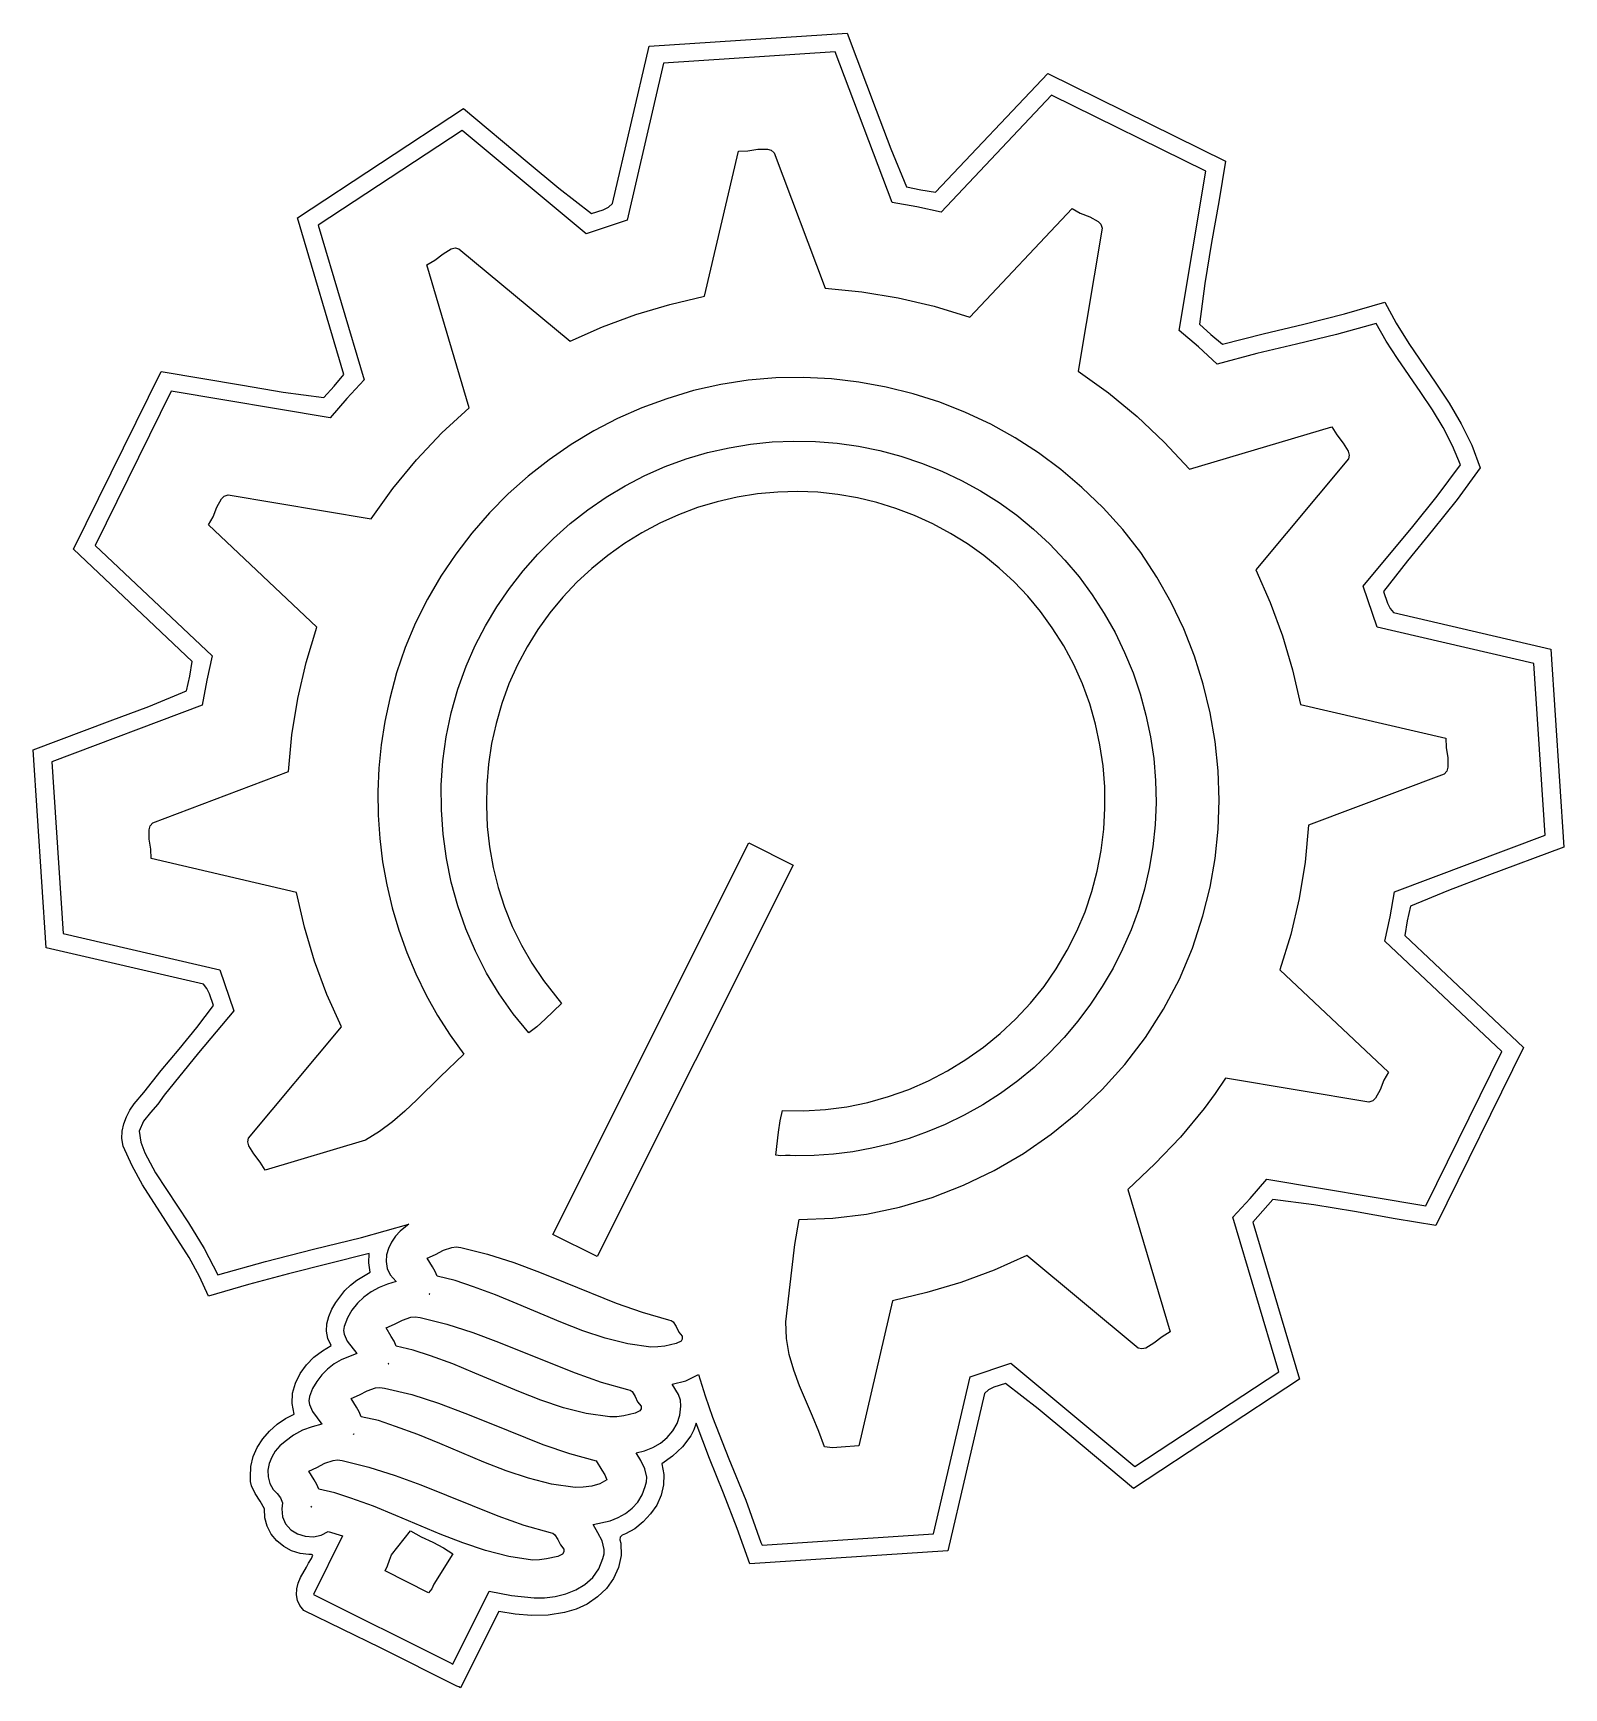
# Model space of a CAD drawing. Extents: x -79 to 79, y -86 to 86.
import ezdxf

# ---------------------------------------------------------------- set-up
doc = ezdxf.new("R2010")
doc.units = 0
for name, color, linetype in [('gear_bulb', 7, 'CONTINUOUS'), ('inside_edge', 7, 'CONTINUOUS'), ('outside_edge', 7, 'CONTINUOUS')]:
    doc.layers.add(name, color=color, linetype=linetype)

msp = doc.modelspace()

# ---------------------------------------------------------------- linework, layer by layer
at = {"layer": 'gear_bulb', "color": 7}
for points in [[(2.770942, -60.834195), (2.191917, -59.238836), (1.535996, -57.656337), (0.191876, -54.490174), (-0.397121, -52.886614), (-0.864608, -51.256172), (-1.160981, -49.588847), (-1.236636, -47.874744), (-0.61142, -42.523652), (-0.281181, -39.859033), (0.149474, -37.25892), (3.663373, -37.138138), (7.143792, -36.710439), (10.572221, -35.988841), (13.930141, -34.986334), (17.199049, -33.715937), (20.360431, -32.190615), (23.395779, -30.423436), (26.286576, -28.42734), (29.014317, -26.215344), (31.560487, -23.800439), (33.906576, -21.195642), (36.034078, -18.413946), (37.924475, -15.468366), (39.559259, -12.371894), (40.919919, -9.137522), (41.987944, -5.778239), (42.735717, -2.833956), (43.265492, 0.154698), (43.580259, 3.173356), (43.683002, 6.207624), (43.576708, 9.243188), (43.264365, 12.26563), (42.748965, 15.260581), (42.033489, 18.213675), (41.120928, 21.110571), (40.014268, 23.93685), (38.716495, 26.678198), (37.230598, 29.320169), (35.559566, 31.848474), (33.706382, 34.248684), (31.674041, 36.506456), (29.465521, 38.607406), (27.2747, 40.480513), (24.961503, 42.196995), (22.537941, 43.753319), (20.016028, 45.145943), (17.407784, 46.371329), (14.725216, 47.425942), (11.980344, 48.30624), (9.185177, 49.008685), (6.351733, 49.529737), (3.492029, 49.865861), (0.618072, 50.013514), (-2.258116, 49.969159), (-5.124524, 49.729262), (-7.969139, 49.290281), (-10.779943, 48.648674), (-13.544926, 47.800907), (-16.142375, 46.85717), (-18.670834, 45.745269), (-21.122188, 44.472692), (-23.488314, 43.046929), (-25.761101, 41.475479), (-27.932428, 39.765823), (-29.99418, 37.925458), (-31.938238, 35.96188), (-33.756481, 33.882572), (-35.4408, 31.695042), (-36.983067, 29.40674), (-38.375175, 27.025199), (-39.608998, 24.557907), (-40.676423, 22.01235), (-41.569333, 19.395992), (-42.279607, 16.716371), (-42.792531, 14.339116), (-43.167051, 11.936382), (-43.404435, 9.515736), (-43.505959, 7.084823), (-43.472886, 4.651212), (-43.306495, 2.222496), (-43.008047, -0.193705), (-42.578816, -2.589772), (-42.020077, -4.958163), (-41.333095, -7.291233), (-40.519141, -9.581387), (-39.579486, -11.821032), (-38.515401, -14.002548), (-37.328155, -16.118368), (-36.019018, -18.160872), (-34.58926, -20.122466), (-37.047226, -22.464902), (-39.463472, -24.871366), (-40.703413, -26.034766), (-41.989883, -27.137576), (-43.341867, -28.154211), (-44.778351, -29.059165), (-55.200238, -32.149631), (-55.702732, -31.315399), (-56.374133, -30.472014), (-56.883371, -29.637438), (-56.973721, -29.22908), (-56.899379, -28.829718), (-47.291001, -17.291371), (-48.789249, -13.931454), (-50.072078, -10.481499), (-51.125993, -6.957567), (-51.937491, -3.375796), (-67.005385, 0.133716), (-67.026261, 1.100478), (-67.191657, 2.16024), (-67.220478, 3.132134), (-67.095833, 3.528585), (-66.831628, 3.835237), (-52.760655, 9.147912), (-52.426346, 12.958362), (-51.803242, 16.734072), (-50.922999, 20.463612), (-49.817269, 24.135526), (-61.040912, 34.723021), (-60.574772, 35.57104), (-60.18697, 36.571924), (-59.725007, 37.428095), (-59.418561, 37.708918), (-59.036387, 37.841972), (-44.182818, 35.359601), (-41.960763, 38.495164), (-39.516846, 41.462273), (-36.86973, 44.251101), (-34.038077, 46.851796), (-38.43224, 61.662243), (-37.595313, 62.161842), (-36.748879, 62.829563), (-35.911586, 63.335632), (-35.502196, 63.424989), (-35.102091, 63.350268), (-23.573973, 53.749164), (-20.208571, 55.245552), (-16.760732, 56.519608), (-13.239134, 57.574658), (-9.652439, 58.414014), (-6.146329, 73.462696), (-5.176991, 73.483942), (-4.115623, 73.648611), (-3.141702, 73.67699), (-2.743623, 73.552663), (-2.434709, 73.289365), (2.837537, 59.247425), (6.651564, 58.877482), (10.429624, 58.261246), (14.162278, 57.39083), (17.840108, 56.258353), (28.442539, 67.497792), (29.290558, 67.031652), (30.291445, 66.643849), (31.147615, 66.181889), (31.428436, 65.875441), (31.561487, 65.493269), (29.07955, 50.643969), (32.217791, 48.40676), (35.184323, 45.945381), (37.982938, 43.299675), (40.617428, 40.509472), (55.376638, 44.887836), (55.879148, 44.053518), (56.55051, 43.209997), (57.059722, 42.375313), (57.150085, 41.966919), (57.075784, 41.567496), (47.48448, 30.049651), (48.95719, 26.665154), (50.240041, 23.217263), (51.299689, 19.70222), (52.102792, 16.116137), (67.182214, 12.603635), (67.20309, 11.636874), (67.368484, 10.577112), (67.397307, 9.605218), (67.272659, 9.208766), (67.008454, 8.902114), (52.951999, 3.594996), (52.59964, -0.21847), (51.983024, -3.995397), (51.107893, -7.722212), (49.980006, -11.385369), (61.217739, -21.985239), (60.75149, -22.833255), (60.363555, -23.83412), (59.901474, -24.690286), (59.594985, -24.971114), (59.212787, -25.1042), (44.342566, -22.61926), (43.272681, -24.215147), (42.135838, -25.762906), (39.683828, -28.721557), (37.03162, -31.510212), (34.224296, -34.143901), (38.609492, -48.924452), (37.772565, -49.424038), (36.926136, -50.091767), (36.088841, -50.597836), (35.679449, -50.687212), (35.27933, -50.612494), (23.747815, -41.010103), (20.380476, -42.510687), (16.928272, -43.783889), (13.405779, -44.837883), (9.827559, -45.680925), (6.325293, -60.716349), (4.501182, -60.867585), (3.598894, -60.91984)], [(-0.273222, -30.666165), (-0.76921, -30.61899), (-1.275445, -30.646215), (-1.77455, -30.663942), (-2.249144, -30.58843), (-1.971424, -28.212895), (-1.820894, -27.039098), (-1.580113, -25.973541), (0.656275, -26.010212), (2.883278, -25.878715), (5.091724, -25.584366), (7.272449, -25.132457), (9.416285, -24.528308), (11.514063, -23.777288), (13.556618, -22.88469), (15.53478, -21.855831), (17.439386, -20.69603), (19.261264, -19.410631), (20.991248, -18.004953), (22.620171, -16.484286), (24.138866, -14.853977), (25.538168, -13.119369), (26.808901, -11.285753), (27.941908, -9.358449), (28.939987, -7.395558), (29.79116, -5.36885), (30.495621, -3.28851), (31.053561, -1.164541), (31.465179, 0.992871), (31.730662, 3.173726), (31.850208, 5.367836), (31.824015, 7.565174), (31.652263, 9.755633), (31.335152, 11.929106), (30.872877, 14.075512), (30.265632, 16.184744), (29.513604, 18.246721), (28.616995, 20.25131), (27.575994, 22.188484), (26.390796, 24.048108), (25.175353, 25.733424), (23.8501, 27.330026), (22.422488, 28.833891), (20.899975, 30.241024), (19.290011, 31.547405), (17.600052, 32.749018), (15.837551, 33.841869), (14.009963, 34.821943), (12.12474, 35.685234), (10.189337, 36.427737), (8.211206, 37.045438), (6.197806, 37.534335), (4.156586, 37.890417), (2.095, 38.109677), (0.020505, 38.188105), (-2.059448, 38.121695), (-4.176128, 37.935901), (-6.270696, 37.602735), (-8.335576, 37.127097), (-10.363189, 36.513885), (-12.345956, 35.767998), (-14.276298, 34.894333), (-16.14664, 33.897791), (-17.949397, 32.783265), (-19.676994, 31.55566), (-21.321853, 30.219858), (-22.876394, 28.780789), (-24.333041, 27.243322), (-25.684213, 25.612351), (-26.92233, 23.892797), (-28.039819, 22.089556), (-29.029099, 20.207495), (-29.91516, 18.24225), (-30.659305, 16.222103), (-31.26186, 14.156527), (-31.72314, 12.055101), (-32.043465, 9.927242), (-32.223157, 7.78253), (-32.262535, 5.630462), (-32.161917, 3.48051), (-31.921625, 1.342201), (-31.541979, -0.774942), (-31.023298, -2.86142), (-30.365898, -4.907734), (-29.570106, -6.904359), (-28.636233, -8.841823), (-27.564607, -10.710575), (-26.355545, -12.501143), (-24.482949, -14.884377), (-26.180494, -16.508416), (-27.027111, -17.29833), (-27.857982, -17.928091), (-29.474091, -15.96393), (-30.937727, -13.892269), (-32.246959, -11.724326), (-33.399854, -9.471399), (-34.394492, -7.144759), (-35.228937, -4.755625), (-35.901265, -2.31532), (-36.409543, 0.164937), (-36.751845, 2.673849), (-36.926242, 5.200196), (-36.930819, 7.732682), (-36.763621, 10.260035), (-36.422732, 12.77101), (-35.906221, 15.254336), (-35.21216, 17.698769), (-34.338622, 20.09301), (-33.417542, 22.212825), (-32.361688, 24.265674), (-31.177616, 26.245763), (-29.871884, 28.147271), (-28.451045, 29.964376), (-26.921651, 31.691285), (-25.290261, 33.322182), (-23.563429, 34.851236), (-21.74771, 36.272641), (-19.849661, 37.580587), (-17.875835, 38.769262), (-15.832788, 39.83285), (-13.727078, 40.765541), (-11.565255, 41.561519), (-9.353878, 42.214973), (-7.099501, 42.720089), (-4.880928, 43.094223), (-2.644331, 43.326065), (-0.397656, 43.4176), (1.851149, 43.370819), (4.094139, 43.187706), (6.323362, 42.870256), (8.530873, 42.420451), (10.708727, 41.840286), (12.848976, 41.131745), (14.943675, 40.296816), (16.984872, 39.337489), (18.964622, 38.255754), (20.874982, 37.053598), (22.708002, 35.73301), (24.455734, 34.295976), (26.110232, 32.744485), (27.700086, 31.083008), (29.176057, 29.325407), (30.535549, 27.4797), (31.775961, 25.553878), (32.894688, 23.55593), (33.889135, 21.493873), (34.756699, 19.375672), (35.49478, 17.209343), (36.100782, 15.002876), (36.572097, 12.764263), (36.906134, 10.50152), (37.100282, 8.222638), (37.15195, 5.935579), (37.058536, 3.648362), (36.817438, 1.369003), (36.426053, -0.894534), (35.933253, -3.044617), (35.307961, -5.157818), (34.554898, -7.227944), (33.678789, -9.248858), (32.684355, -11.214369), (31.576317, -13.11831), (30.359403, -14.954545), (29.038333, -16.716882), (27.617833, -18.399155), (26.10262, -19.995201), (24.497424, -21.498829), (22.806962, -22.903925), (21.03596, -24.204272), (19.189142, -25.393733), (17.27123, -26.466142), (15.286945, -27.415309), (13.43691, -28.187178), (11.547827, -28.857791), (9.625653, -29.425613), (7.67634, -29.888978), (5.70584, -30.246324), (3.72011, -30.496011), (1.725102, -30.636479), (-0.27323, -30.666138)], [(-25.363313, -38.818162), (-5.064006, 1.755268), (-0.477718, -0.541289), (-20.777449, -41.113)], [(-15.205228, -50.497744), (-17.610542, -50.138599), (-19.958984, -49.554346), (-22.263992, -48.797029), (-24.539001, -47.918718), (-29.052779, -46.007183), (-31.31842, -45.078045), (-33.607817, -44.236035), (-35.476852, -43.591087), (-37.363897, -43.149947), (-37.572355, -42.647345), (-37.858472, -42.166041), (-38.403519, -41.282068), (-37.549103, -40.895882), (-36.717285, -40.456595), (-35.852592, -40.15489), (-35.390582, -40.115203), (-34.899544, -40.181375), (-32.129233, -40.864688), (-29.418772, -41.733739), (-26.749817, -42.731535), (-24.104026, -43.801113), (-18.808547, -45.92757), (-16.122168, -46.870492), (-13.38557, -47.657257), (-13.110268, -47.717608), (-12.898895, -47.871966), (-12.595413, -48.36253), (-12.330081, -48.92858), (-11.957852, -49.369746), (-11.963276, -49.655416), (-12.087828, -49.865707), (-12.581533, -50.11984), (-13.757865, -50.379899), (-14.47831, -50.47999), (-15.205223, -50.497717)], [(-19.468108, -57.731135), (-21.902341, -57.363549), (-24.277174, -56.768634), (-26.606667, -55.999463), (-28.904877, -55.108955), (-33.463672, -53.176042), (-35.752368, -52.239628), (-38.066009, -51.393914), (-39.836228, -50.797332), (-41.618665, -50.388471), (-41.827286, -49.882773), (-42.117402, -49.398268), (-42.65231, -48.51075), (-41.794419, -48.124881), (-40.960249, -47.685408), (-40.092699, -47.385688), (-39.628567, -47.348647), (-39.134674, -47.419026), (-36.368903, -48.105514), (-33.661609, -48.97631), (-30.994869, -49.974689), (-28.350755, -51.043844), (-23.058702, -53.167496), (-20.374912, -54.108486), (-17.642046, -54.893214), (-17.365625, -54.951449), (-17.153308, -55.104378), (-16.848667, -55.593592), (-16.583464, -56.159774), (-16.213048, -56.601867), (-16.221832, -56.88804), (-16.349049, -57.098093), (-16.845836, -57.350929), (-18.018188, -57.614162), (-18.739932, -57.713963), (-19.468108, -57.731161)], [(-23.070286, -65.04562), (-25.511424, -64.679755), (-27.889949, -64.085395), (-30.220563, -63.315907), (-32.517964, -62.424711), (-37.071932, -60.490607), (-39.357903, -59.554458), (-41.669465, -58.710093), (-43.439223, -58.112532), (-45.222123, -57.70211), (-45.431173, -57.198846), (-45.718034, -56.716881), (-46.259184, -55.832061), (-45.416621, -55.453892), (-44.600191, -55.017171), (-43.751569, -54.712742), (-43.296956, -54.669747), (-42.81242, -54.731395), (-39.991474, -55.416983), (-37.229262, -56.302094), (-34.507551, -57.323862), (-31.808113, -58.419448), (-26.403139, -60.580618), (-23.661145, -61.520524), (-20.868508, -62.282841), (-20.278497, -63.25037), (-19.986001, -63.735113), (-19.763134, -64.232291), (-20.486828, -64.656736), (-21.326949, -64.896157), (-22.211951, -65.006965)], [(-27.471915, -72.560792), (-29.9426, -72.181909), (-32.350554, -71.57469), (-34.710447, -70.792794), (-37.036949, -69.88985), (-41.648475, -67.935373), (-43.962844, -66.991102), (-46.302512, -66.140334), (-47.960732, -65.593758), (-49.627168, -65.219399), (-49.835599, -64.715367), (-50.123005, -64.232635), (-50.665936, -63.346387), (-49.821468, -62.967318), (-49.001553, -62.530888), (-48.149899, -62.226802), (-47.694575, -62.183702), (-47.210207, -62.244847), (-44.438811, -62.919164), (-41.724879, -63.784193), (-39.050606, -64.781751), (-36.398187, -65.853684), (-31.087698, -67.987946), (-28.394017, -68.933937), (-25.650973, -69.721602), (-25.375317, -69.782641), (-25.16351, -69.936946), (-24.859192, -70.426108), (-24.593516, -70.990729), (-24.221974, -71.432371), (-24.229541, -71.722407), (-24.356501, -71.934339), (-24.853452, -72.18646), (-26.013449, -72.441254), (-26.73939, -72.542748), (-27.47191, -72.56074)], [(-38.248101, -75.958254), (-42.741316, -73.689002), (-42.496055, -73.167694), (-42.310389, -72.578334), (-42.080495, -72.037288), (-40.115048, -69.544331), (-39.006685, -70.150862), (-37.821346, -70.710561), (-36.687093, -71.280632), (-35.731987, -71.918172), (-37.709456, -75.055628), (-37.92319, -75.555373)]]:
    msp.add_lwpolyline(points, close=True, dxfattribs=at)
for points in [[(-38.127167, -44.927974), (-38.172636, -45.013461)], [(-42.382048, -52.160518), (-42.425988, -52.242274)], [(-45.983361, -59.478417), (-46.028393, -59.563877)], [(-50.392573, -66.991022), (-50.436513, -67.074525)]]:
    msp.add_lwpolyline(points, dxfattribs=at)
for points in [[(-38.172636, -45.013461), (-38.172636, -45.013461), (-38.152316, -44.978906), (-38.127167, -44.927974)], [(-42.425988, -52.242274), (-42.425988, -52.242274), (-42.406964, -52.210577), (-42.382048, -52.160518)], [(-46.028393, -59.563877), (-46.028393, -59.563877), (-46.007835, -59.529349), (-45.983361, -59.478417)], [(-50.436513, -67.074525), (-50.436513, -67.074525), (-50.417701, -67.041293), (-50.392573, -66.991022)]]:
    msp.add_open_spline(points, degree=3, dxfattribs=at)
at = {"layer": 'inside_edge', "color": 7}
msp.add_lwpolyline([(3.885025, 83.767212), (-13.895287, 82.592607), (-17.685234, 66.31453), (-21.928905, 64.896528), (-34.762228, 75.587348), (-49.684832, 65.77658), (-44.937836, 49.769804), (-46.731851, 47.83671), (-48.432196, 45.820691), (-64.930414, 48.575046), (-72.810037, 32.600309), (-60.674343, 21.151899), (-61.245171, 18.615021), (-61.698569, 16.054542), (-77.31002, 10.161875), (-76.135415, -7.615321), (-59.872324, -11.401667), (-58.44037, -15.653601), (-62.08042, -20.003033), (-65.668353, -24.395169), (-66.326329, -25.322137), (-67.084493, -26.187113), (-67.780154, -27.085506), (-68.250625, -28.112777), (-68.082599, -29.256385), (-67.656268, -30.350967), (-66.541168, -32.44017), (-63.123461, -37.609122), (-61.516908, -40.256623), (-60.076964, -42.997653), (-55.150464, -41.604172), (-50.184743, -40.356106), (-45.216077, -39.118835), (-40.280757, -37.757686), (-40.638357, -38.026397), (-41.191958, -38.473913), (-41.687858, -39.006175), (-42.10395, -39.605748), (-42.418124, -40.255273), (-42.608272, -40.937316), (-42.652283, -41.634546), (-42.528045, -42.329527), (-42.213453, -43.004903), (-41.596437, -43.696338), (-42.506368, -43.955074), (-43.379514, -44.309695), (-44.20054, -44.758402), (-44.954119, -45.299449), (-45.624917, -45.931036), (-46.197605, -46.65139), (-46.65685, -47.45874), (-46.987322, -48.351338), (-47.055842, -48.777741), (-47.009958, -49.165937), (-46.672537, -49.860336), (-45.697995, -51.148592), (-47.309154, -51.796531), (-48.046113, -52.240951), (-48.721748, -52.763927), (-49.324368, -53.36416), (-49.842288, -54.040277), (-50.263822, -54.790979), (-50.577284, -55.614971), (-50.645843, -56.046824), (-50.601687, -56.442958), (-50.270021, -57.157836), (-49.296743, -58.487155), (-50.328002, -58.738589), (-51.318784, -59.115541), (-52.255338, -59.624678), (-53.123899, -60.272564), (-53.666274, -60.730213), (-54.132417, -61.277636), (-54.505011, -61.893745), (-54.766752, -62.557399), (-54.90033, -63.247512), (-54.888424, -63.942969), (-54.713738, -64.622684), (-54.358958, -65.265542), (-53.935842, -65.66718), (-53.582745, -66.11123), (-53.38844, -66.626188), (-53.441701, -67.24063), (-53.39584, -68.093038), (-53.071167, -68.823765), (-52.528113, -69.414103), (-51.827113, -69.845374), (-51.0286, -70.098871), (-50.193011, -70.155915), (-49.380775, -69.9978), (-48.652329, -69.605846), (-47.153714, -70.062676), (-50.184018, -76.122772), (-36.339386, -83.046891), (-36.043796, -83.194688), (-35.74769, -83.342484), (-31.963942, -75.776009), (-29.670013, -76.247126), (-27.318232, -76.492765), (-26.227958, -76.476626), (-25.115343, -76.336688), (-24.020227, -76.064193), (-22.982439, -75.650385), (-22.041824, -75.086584), (-21.238213, -74.364007), (-20.611446, -73.473975), (-20.20135, -72.407705), (-20.069141, -71.921771), (-20.050461, -71.456184), (-20.273957, -70.571893), (-20.712427, -69.726232), (-21.206465, -68.890625), (-19.441538, -68.485442), (-18.609929, -68.150956), (-17.840505, -67.720928), (-17.154472, -67.189671), (-16.573045, -66.551523), (-16.11744, -65.800741), (-15.808862, -64.931691), (-15.666331, -64.448059), (-15.634158, -63.983662), (-15.82865, -63.100721), (-16.247856, -62.259135), (-16.747302, -61.435249), (-15.859257, -61.233927), (-15.00814, -60.895075), (-14.219293, -60.430308), (-13.518073, -59.851135), (-12.929825, -59.169172), (-12.479906, -58.39598), (-12.193656, -57.543095), (-12.096427, -56.622107), (-12.138038, -55.976312), (-12.344937, -55.395446), (-13.016267, -54.334387), (-11.588287, -53.975321), (-10.271212, -53.33757), (-9.595818, -55.551762), (-8.829659, -57.738384), (-7.130904, -62.060882), (-5.386642, -66.369146), (-3.808558, -70.727204), (-3.771352, -70.824861), (-3.693837, -71.02949), (14.072521, -69.854899), (17.862987, -53.575271), (22.105623, -52.158825), (34.938949, -62.849129), (49.862068, -53.038352), (45.109903, -37.01299), (46.905233, -35.088755), (48.60943, -33.083504), (65.106616, -35.83734), (72.98727, -19.862592), (60.857262, -8.420421), (61.42369, -5.880792), (61.87322, -3.317879), (77.486738, 2.575291), (76.312133, 20.353016), (60.046976, 24.139362), (58.609854, 28.381983), (63.771079, 34.562263), (66.290195, 37.701502), (68.682108, 40.939369), (67.874425, 42.926822), (66.894186, 44.821172), (65.78695, 46.646951), (64.598283, 48.428681), (62.158899, 51.958106), (60.999304, 53.754852), (59.940523, 55.605658), (55.849065, 54.454257), (51.715136, 53.464525), (47.576708, 52.491287), (43.471761, 51.389377), (41.544227, 53.175235), (39.537632, 54.871852), (42.294572, 71.387122), (26.319835, 79.267263), (14.874023, 67.134154), (12.349739, 67.69369), (9.803014, 68.140293), (3.885028, 83.767246), (3.885025, 83.767212)], close=True, dxfattribs=at)
at = {"layer": 'outside_edge', "color": 7}
msp.add_lwpolyline([(-35.315395, -85.616472), (-43.233292, -81.652855), (-51.182111, -77.774698), (-51.593385, -77.283579), (-51.834473, -76.737108), (-51.926773, -76.153358), (-51.891687, -75.550399), (-51.750611, -74.946329), (-51.524948, -74.359165), (-50.90545, -73.307949), (-50.690666, -72.886018), (-50.372902, -72.411991), (-50.259184, -72.058164), (-50.374788, -71.980164), (-50.656538, -71.996833), (-51.57153, -71.882771), (-52.449124, -71.593317), (-53.259479, -71.147653), (-53.972764, -70.565014), (-54.559155, -69.864609), (-54.988815, -69.06562), (-55.231916, -68.187256), (-55.258623, -67.248726), (-55.701943, -66.450055), (-56.208173, -65.674509), (-56.60467, -64.857158), (-56.707818, -64.412499), (-56.718798, -63.933047), (-56.687045, -62.863364), (-56.444885, -61.841543), (-56.021068, -60.880285), (-55.444345, -59.992211), (-54.743458, -59.189994), (-53.947161, -58.486309), (-53.084196, -57.893774), (-52.183316, -57.425065), (-52.394765, -56.332468), (-52.336375, -55.256751), (-52.044145, -54.219003), (-51.55407, -53.240362), (-50.902142, -52.341943), (-50.124363, -51.544912), (-49.256722, -50.870357), (-48.335218, -50.339417), (-48.684971, -49.612845), (-48.824494, -48.855369), (-48.783621, -48.084003), (-48.592179, -47.315732), (-48.28, -46.56757), (-47.876912, -45.856502), (-46.917322, -44.613596), (-46.329375, -44.055934), (-45.687268, -43.556744), (-44.319336, -42.710686), (-44.440483, -41.754985), (-44.409847, -40.791981), (-52.757591, -42.906054), (-56.921154, -44.001588), (-61.054893, -45.20576), (-61.991856, -43.17413), (-63.075066, -41.22095), (-65.484571, -37.443705), (-67.892118, -33.661301), (-68.972875, -31.701665), (-69.906407, -29.660986), (-70.029856, -28.873136), (-70.000434, -28.102908), (-69.838755, -27.354613), (-69.565427, -26.632645), (-69.201062, -25.941394), (-68.766267, -25.285254), (-67.767819, -24.095687), (-65.974166, -21.829425), (-64.111153, -19.609307), (-62.2677, -17.382785), (-60.532735, -15.097314), (-60.941699, -13.890126), (-61.221133, -13.323733), (-61.58801, -12.892065), (-77.882673, -9.098257), (-79.23653, 11.397452), (-71.24587, 14.402828), (-67.257451, 15.914789), (-63.326267, 17.53142), (-63.006751, 19.044837), (-62.74177, 20.570451), (-75.062247, 32.194152), (-65.9789, 50.611467), (-57.537564, 49.191237), (-53.320439, 48.494039), (-49.096044, 47.922539), (-48.03639, 49.095341), (-47.0168, 50.305344), (-51.838339, 66.564001), (-34.635697, 77.873036), (-28.040224, 72.362609), (-24.737806, 69.617954), (-21.372089, 66.984119), (-20.166081, 67.387442), (-19.605506, 67.66929), (-19.174539, 68.033415), (-15.37815, 84.340035), (5.118407, 85.693466), (8.134972, 77.703541), (9.651971, 73.712976), (11.275018, 69.769536), (12.776483, 69.456457), (14.290561, 69.198706), (25.9134, 81.519608), (44.330287, 72.435835), (43.645421, 68.204648), (42.907577, 63.979389), (42.209604, 59.755025), (41.644348, 55.526507), (42.816936, 54.46841), (44.02587, 53.449399), (48.23764, 54.53138), (52.462152, 55.539689), (56.673869, 56.590188), (60.847245, 57.798731), (62.032967, 55.624988), (63.351206, 53.522762), (66.149328, 49.407362), (67.511271, 47.331428), (68.769839, 45.2015), (69.866052, 42.986202), (70.740945, 40.654154), (68.344672, 37.354641), (65.790485, 34.166859), (63.202455, 31.014534), (60.704645, 27.82133), (61.114027, 26.61872), (61.396443, 26.059549), (61.761203, 25.62976), (78.05928, 21.835926), (79.413137, 1.33982), (71.427716, -1.663889), (67.440178, -3.175004), (63.503299, -4.792905), (63.185545, -6.309099), (62.922221, -7.837465), (75.239708, -19.456457), (66.155509, -37.872489), (61.927616, -37.189017), (57.705487, -36.451385), (53.484029, -35.754235), (49.258135, -35.192101), (48.204501, -36.353278), (47.190419, -37.551443), (52.0158, -53.825885), (34.812303, -65.134917), (28.214301, -59.622112), (24.909957, -56.877668), (21.541867, -54.247287), (20.340712, -54.651147), (19.781139, -54.930547), (19.352427, -55.294005), (15.555611, -71.602339), (-4.972539, -72.958752), (-6.259499, -69.275276), (-7.680986, -65.643711), (-9.135515, -62.023946), (-10.521601, -58.375871), (-10.75603, -59.051062), (-11.079075, -59.687781), (-11.93483, -60.837396), (-12.976508, -61.807835), (-14.091751, -62.582191), (-13.858081, -63.683651), (-13.886712, -64.779873), (-14.146927, -65.845932), (-14.607995, -66.856852), (-15.239193, -67.787709), (-16.009803, -68.61358), (-16.889092, -69.309513), (-17.846344, -69.85056), (-18.201338, -69.975919), (-18.383062, -70.17523), (-18.412772, -70.451481), (-18.311717, -70.807796), (-18.290021, -72.099624), (-18.560759, -73.327661), (-19.085552, -74.46783), (-19.82602, -75.496106), (-20.743791, -76.388387), (-21.800487, -77.120648), (-22.957727, -77.668759), (-24.177141, -78.008722), (-25.864069, -78.276771), (-27.569774, -78.314078), (-29.274259, -78.166229), (-30.957523, -77.878917), (-34.924309, -85.812078), (-35.119829, -85.714315), (-35.31535, -85.616551), (-35.315395, -85.616472)], close=True, dxfattribs=at)

doc.saveas('drawing.dxf')
